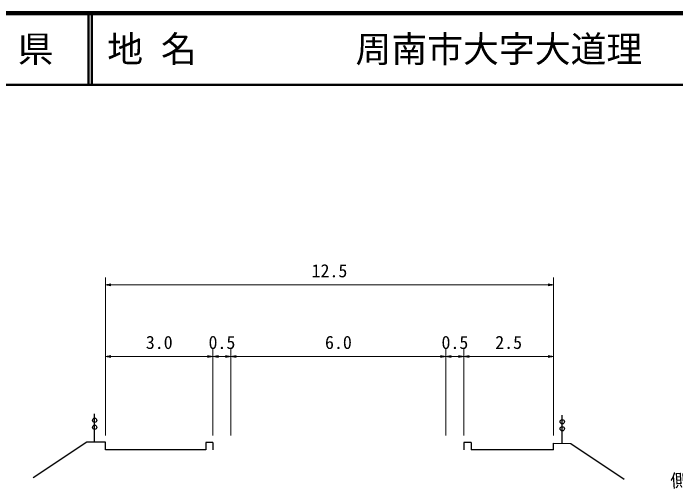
# Model space of a CAD drawing. Units: millimetres on the paper, enlarged 1000 times, with parts at other scales. Extents: x 40000 to 680000, y 20000 to 380000.
# Drawn here: x 357266 to 449698, y 313652 to 380000 of the extents above; entities that cross this region are included whole.
import ezdxf
from ezdxf.enums import TextEntityAlignment as Align

# ---------------------------------------------------------------- set-up
doc = ezdxf.new("R2010")
doc.units = ezdxf.units.MM
doc.header["$LTSCALE"] = 1000
for name, color, linetype, lineweight in [('M-BGD', 7, 'Continuous', 25), ('M-STR-HTXT', 7, 'Continuous', 13), ('M-TTL', 2, 'Continuous', 140), ('M-TTL-LINE', 7, 'Continuous', 50)]:
    doc.layers.add(name, color=color, linetype=linetype, lineweight=lineweight)
doc.layers.add('M-TTL-TXT', color=7, linetype='Continuous')
doc.styles.add('ＭＳ ゴシック', font='')
doc.styles.get('ＭＳ ゴシック').set_extended_font_data('MS Gothic')

# ---------------------------------------------------------------- blocks, each defined once
blk = doc.blocks.new('open_arrow')
at = {"color": 0, "linetype": 'Continuous', "lineweight": -2}
blk.add_lwpolyline([(7.5, 1.25), (0, 0), (7.5, -1.25)], dxfattribs=at)

msp = doc.modelspace()

# ---------------------------------------------------------------- linework, layer by layer
at = {"layer": 'M-BGD'}
for p, q in [((368620, 320138), (368620, 324113)), ((433863, 320007), (433863, 323901)), ((367522, 320138), (360042, 315155)), ((385133, 320103), (384133, 320103)), ((384133, 320103), (384133, 319103)), ((385133, 320103), (385133, 319103)), ((420133, 320103), (420133, 319103)), ((421133, 320103), (420133, 320103)), ((421133, 320103), (421133, 319103)), ((432633, 319103), (432633, 320029)), ((384133, 319103), (370133, 319103)), ((432633, 319103), (421133, 319103))]:
    msp.add_line(p, q, dxfattribs=at)
for points in [[(370133, 319103), (370133, 320138), (367522, 320138)], [(432633, 320029), (435060, 319985), (442506, 315000)]]:
    msp.add_lwpolyline(points, dxfattribs=at)
for centre in [(368620, 323204), (433863, 322992), (368620, 322229), (433863, 322016)]:
    msp.add_circle(centre, 297, dxfattribs=at)
at = {"layer": 'M-STR-HTXT'}
for p, q in [((370133, 321103), (370133, 343107)), ((432633, 321103), (432633, 343107)), ((370133, 342107), (432633, 342107)), ((385133, 321103), (385133, 333107)), ((387633, 321103), (387633, 333107)), ((417633, 321103), (417633, 333107)), ((420133, 321103), (420133, 333107)), ((385133, 332107), (370133, 332107)), ((387633, 332107), (385133, 332107)), ((417633, 332107), (387633, 332107)), ((420133, 332107), (417633, 332107)), ((432633, 332107), (420133, 332107))]:
    msp.add_line(p, q, dxfattribs=at)
at = {"layer": 'M-TTL'}
msp.add_line((680000, 380000), (40000, 380000), dxfattribs=at)
at = {"layer": 'M-TTL-LINE'}
for p, q in [((367750, 380000), (367750, 370000)), ((368250, 380000), (368250, 370000)), ((40000, 370000), (680000, 370000))]:
    msp.add_line(p, q, dxfattribs=at)

# ---------------------------------------------------------------- block references
at = {"layer": 'M-STR-HTXT', "xscale": 100, "yscale": 100}
for p in [(370133, 342107), (370133, 332107), (385133, 332107), (387633, 332107), (417633, 332107), (420133, 332107)]:
    msp.add_blockref('open_arrow', p, dxfattribs=at)
at = {"layer": 'M-STR-HTXT', "xscale": 100, "yscale": 100, "rotation": 180}
for p in [(432633, 342107), (385133, 332107), (387633, 332107), (417633, 332107), (420133, 332107), (432633, 332107)]:
    msp.add_blockref('open_arrow', p, dxfattribs=at)

# ---------------------------------------------------------------- texts
at = {"layer": 'M-STR-HTXT', "style": 'ＭＳ ゴシック'}
for s, p in [('12.5', (401383, 342607)), ('3.0', (377633, 332607)), ('0.5', (386383, 332607)), ('6.0', (402633, 332607)), ('0.5', (418883, 332607)), ('2.5', (426383, 332607))]:
    msp.add_text(s, height=1833, dxfattribs=at).set_placement(p, align=Align.BOTTOM_CENTER)
msp.add_text('側溝', height=1833, rotation=4.054, dxfattribs=at).set_placement((449049, 313276), align=Align.BOTTOM_LEFT)
at = {"layer": 'M-TTL-TXT', "style": 'ＭＳ ゴシック'}
msp.add_text('山\u3000口\u3000県', height=3666, dxfattribs=at).set_placement((350375, 375000), align=Align.MIDDLE_CENTER)
for s, p in [('地 名', (370380, 375000)), ('周南市大字大道理', (405024, 375000))]:
    msp.add_text(s, height=3666, dxfattribs=at).set_placement(p, align=Align.MIDDLE_LEFT)

doc.saveas('drawing.dxf')
